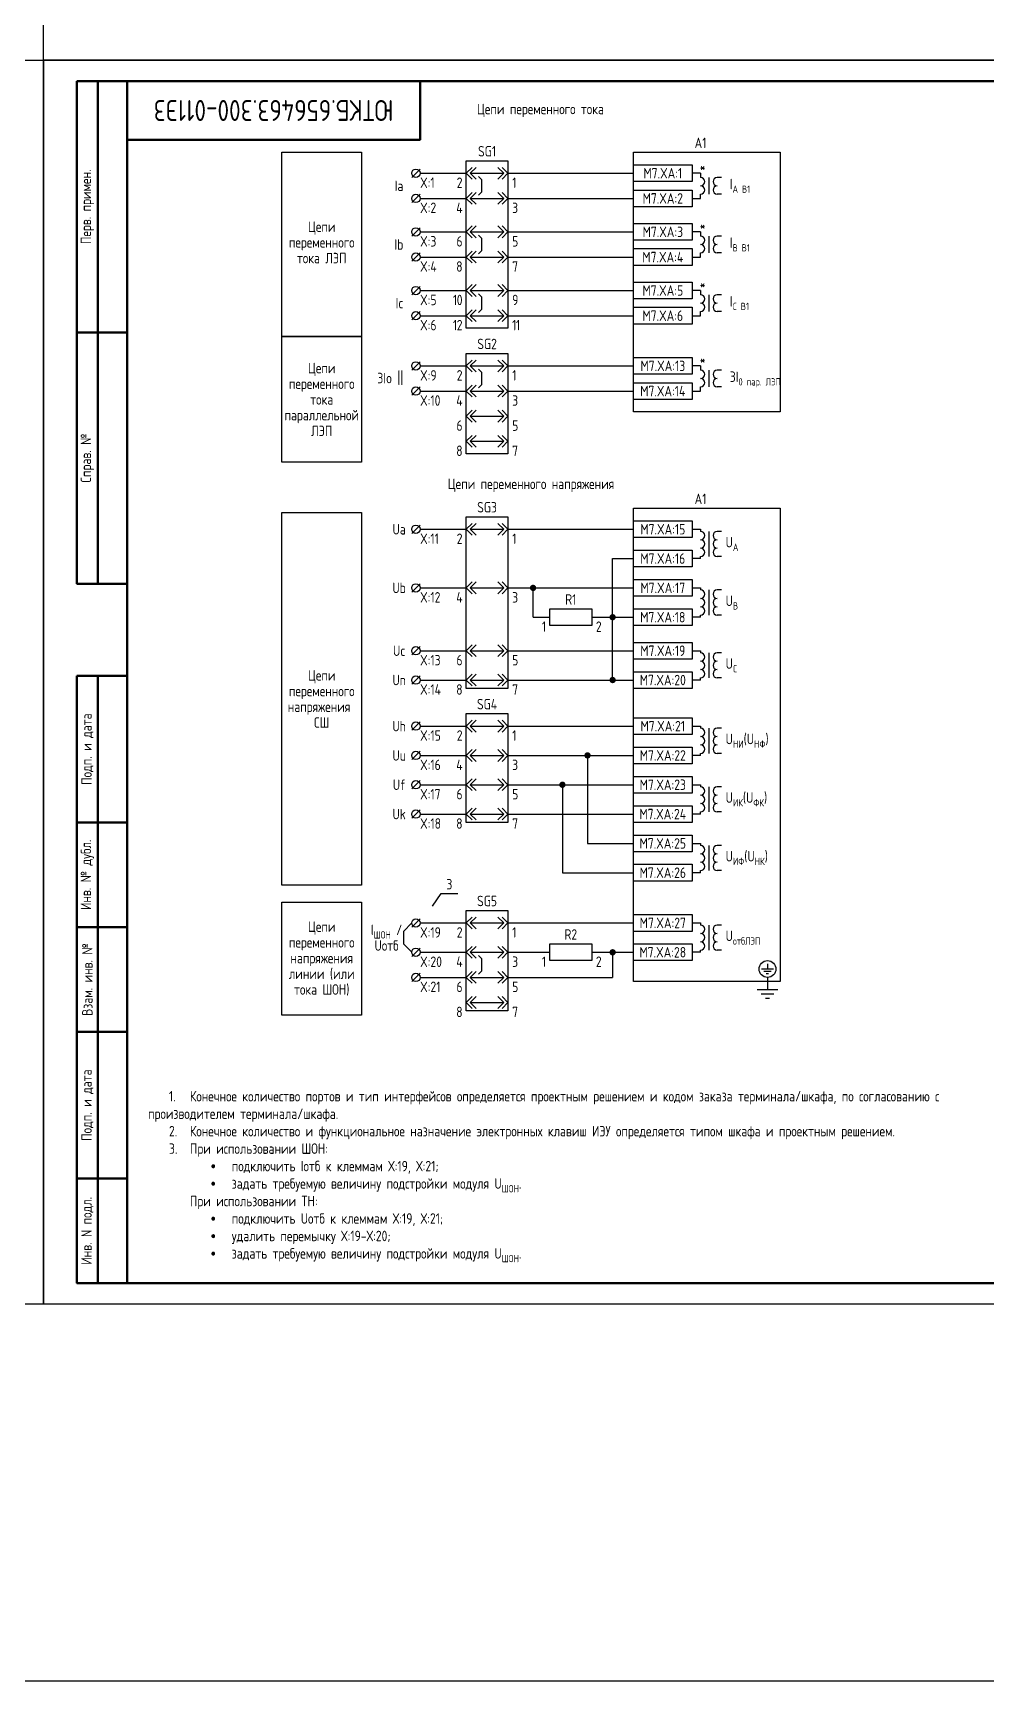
# Model space of a CAD drawing. Header units: millimetres. Extents: x -863 to 2106, y -90 to 586.
# Drawn here: x -2.5 to 225.2, y -90 to 303.5 of the extents above; entities that cross this region are included whole.
import ezdxf

# ---------------------------------------------------------------- set-up
doc = ezdxf.new("R2010")
doc.units = ezdxf.units.MM
doc.styles.add('Gost_type_A', font='GOST_0.TTF')

# ---------------------------------------------------------------- blocks, each defined once
blk = doc.blocks.new('Штамп угловой верхний')
at = {"lineweight": 50}
blk.add_lwpolyline([(0, 0), (70, 0), (70, -14), (0, -14)], close=True, dxfattribs=at)
blk = doc.blocks.new('Формат_А3')
blk.add_lwpolyline([(-420, 297), (0, 297), (0, 0), (-420, 0)], close=True)
at = {"lineweight": 50}
blk.add_lwpolyline([(-400, 292), (-5, 292), (-5, 5), (-400, 5)], close=True, dxfattribs=at)
blk = doc.blocks.new('Штамп левый верхний')
at = {"lineweight": 50}
for points in [[(-12, 0), (-7, 0), (-7, -60), (-12, -60)], [(-7, 0), (0, 0), (0, -60), (-7, -60)], [(-12, -60), (-7, -60), (-7, -120), (-12, -120)], [(-7, -60), (0, -60), (0, -120), (-7, -120)]]:
    blk.add_lwpolyline(points, close=True, dxfattribs=at)
at = {"char_height": 2.5, "width": 60, "attachment_point": 5, "rotation": 90, "style": 'Gost_type_A'}
for s, insert in [('Перв. примен.', (-9.5, -30)), ('Справ. №', (-9.5, -90))]:
    blk.add_mtext(s, dxfattribs=dict(at, insert=insert))
blk = doc.blocks.new('Штамп левый нижний')
at = {"lineweight": 50}
for points in [[(-12, 145), (-7, 145), (-7, 110), (-12, 110)], [(-7, 145), (0, 145), (0, 110), (-7, 110)], [(-12, 110), (-7, 110), (-7, 85), (-12, 85)], [(-7, 110), (0, 110), (0, 85), (-7, 85)], [(-12, 85), (-7, 85), (-7, 60), (-12, 60)], [(-7, 85), (0, 85), (0, 60), (-7, 60)], [(-12, 60), (-7, 60), (-7, 25), (-12, 25)], [(-7, 60), (0, 60), (0, 25), (-7, 25)], [(-12, 25), (-7, 25), (-7, 0), (-12, 0)], [(-7, 25), (0, 25), (0, 0), (-7, 0)]]:
    blk.add_lwpolyline(points, close=True, dxfattribs=at)
at = {"char_height": 2.5, "attachment_point": 5, "rotation": 90, "style": 'Gost_type_A'}
for s, insert, width in [('Подп. и дата', (-9.5, 127.5), 35), ('Инв. № дубл.', (-9.5, 97.5), 25), ('Взам. инв. №', (-9.5, 72.5), 25), ('Подп. и дата', (-9.5, 42.5), 35), ('Инв. N подл.', (-9.5, 12.5), 25)]:
    blk.add_mtext(s, dxfattribs=dict(at, insert=insert, width=width))
blk = doc.blocks.new('Формат_А4')
blk.add_lwpolyline([(0, 297), (0, 0), (-210, 0), (-210, 297)], close=True)
at = {"lineweight": 50}
blk.add_lwpolyline([(-190, 292), (-5, 292), (-5, 5), (-190, 5)], close=True, dxfattribs=at)
blk = doc.blocks.new('БИ_разъем')
for p, q in [((0, 0), (1.41, 1.41)), ((0, 0), (1.41, 1.41)), ((0, 0), (1.41, -1.41)), ((0, 0), (1.41, -1.41)), ((1, 0), (2.41, 1.41)), ((1, 0), (2.41, -1.41)), ((1, 0), (9, 0)), ((9, 0), (7.59, 1.41)), ((9, 0), (7.59, -1.41)), ((10, 0), (8.59, 1.41)), ((10, 0), (8.59, 1.41)), ((10, 0), (8.59, -1.41)), ((10, 0), (8.59, -1.41))]:
    blk.add_line(p, q)
blk = doc.blocks.new('БИ_перемычка')
for p, q in [((2.97, -0.79), (3.67, -1.5)), ((3.67, -1.5), (3.67, -4.5)), ((2.97, -5.21), (3.67, -4.5))]:
    blk.add_line(p, q)
blk = doc.blocks.new('POINT')
at = {"const_width": 0.75}
blk.add_lwpolyline([(-0.375, 0, 1), (0.375, 0, 1)], format="xyb", close=True, dxfattribs=at)

msp = doc.modelspace()

# ---------------------------------------------------------------- linework, layer by layer
for p, q in [((90, 271), (88, 269)), ((90, 270), (101, 270)), ((111, 270), (141, 270)), ((157, 270), (155, 270)), ((90, 265), (88, 263)), ((90, 264), (100.83, 264)), ((111, 264), (141, 264)), ((155, 264), (157, 264)), ((90, 257), (88, 255)), ((90, 256), (100.83, 256)), ((111, 256), (141, 256)), ((157, 256), (155, 256)), ((90, 251), (88, 249)), ((90, 250), (100.83, 250)), ((111, 250), (141, 250)), ((155, 250), (157, 250)), ((90, 243), (88, 241)), ((90, 242), (100.83, 242)), ((111, 242), (141, 242)), ((157, 242), (155, 242)), ((90, 237), (88, 235)), ((90, 236), (100.83, 236)), ((111, 236), (141, 236)), ((155, 236), (157, 236)), ((90, 225), (88, 223)), ((90, 224), (101, 224)), ((111, 224), (141, 224)), ((157, 224), (155, 224)), ((90, 219), (88, 217)), ((90, 218), (100.83, 218)), ((111, 218), (141, 218)), ((155, 218), (157, 218)), ((90, 186), (88, 184)), ((90, 185), (101, 185)), ((111, 185), (141, 185)), ((136, 149), (136, 178)), ((136, 178), (141, 178)), ((90, 172), (88, 170)), ((90, 171), (101, 171)), ((111, 171), (141, 171)), ((117, 164), (117, 171)), ((117, 164), (121, 164)), ((131, 164), (141, 164)), ((90, 157), (88, 155)), ((90, 156), (101, 156)), ((111, 156), (141, 156)), ((90, 150), (88, 148)), ((90, 149), (101, 149)), ((111, 149), (141, 149)), ((90, 139), (88, 137)), ((90, 138), (101, 138)), ((111, 138), (141, 138)), ((90, 132), (88, 130)), ((90, 131), (101, 131)), ((111, 131), (141, 131)), ((130, 131), (130, 110)), ((90, 125), (88, 123)), ((90, 124), (101, 124)), ((111, 124), (141, 124)), ((124, 124), (124, 103)), ((90, 118), (88, 116)), ((90, 117), (101, 117)), ((111, 117), (141, 117)), ((130, 110), (141, 110)), ((124, 103), (141, 103)), ((93, 95), (95, 98)), ((95, 98), (99, 98)), ((88, 91), (86, 89)), ((90, 92), (88, 90)), ((90, 91), (101, 91)), ((111, 91), (141, 91)), ((86, 89), (86, 86)), ((86, 86), (88, 84)), ((90, 85), (88, 83)), ((90, 84), (101, 84)), ((111, 84), (121, 84)), ((131, 84), (141, 84)), ((136, 84), (136, 78)), ((90, 79), (88, 77)), ((90, 78), (101, 78)), ((111, 78), (136, 78))]:
    msp.add_line(p, q)
at = {"ltscale": 4}
for p, q in [((157, 270), (157, 269)), ((157, 269.5), (157, 269)), ((159, 269), (159, 265)), ((159, 269), (159, 265)), ((162, 269), (161, 269)), ((162, 269), (161, 269)), ((157, 264), (157, 265)), ((162, 265), (161, 265)), ((162, 265), (161, 265)), ((157, 256), (157, 255)), ((157, 255.5), (157, 255)), ((159, 255), (159, 251)), ((159, 255), (159, 251)), ((162, 255), (161, 255)), ((162, 255), (161, 255)), ((157, 250), (157, 251)), ((162, 251), (161, 251)), ((162, 251), (161, 251)), ((157, 242), (157, 241)), ((157, 241.5), (157, 241)), ((159, 241), (159, 237)), ((159, 241), (159, 237)), ((162, 241), (161, 241)), ((162, 241), (161, 241)), ((157, 236), (157, 237)), ((162, 237), (161, 237)), ((162, 237), (161, 237)), ((157, 224), (157, 223)), ((157, 223.5), (157, 223)), ((159, 223), (159, 219)), ((159, 223), (159, 219)), ((162, 223), (161, 223)), ((162, 223), (161, 223)), ((157, 218), (157, 219)), ((162, 219), (161, 219)), ((162, 219), (161, 219)), ((155, 185), (157, 185)), ((157, 185), (157, 184.5)), ((157, 185), (157, 184.5)), ((159, 184.5), (159, 180.5)), ((159, 182.5), (159, 178.5)), ((162, 184.5), (161, 184.5)), ((157, 178), (155, 178)), ((157, 178), (157, 178.5)), ((162, 178.5), (161, 178.5)), ((155, 171), (157, 171)), ((157, 171), (157, 170.5)), ((157, 171), (157, 170.5)), ((159, 170.5), (159, 166.5)), ((162, 170.5), (161, 170.5)), ((159, 168.5), (159, 164.5)), ((157, 164), (155, 164)), ((157, 164), (157, 164.5)), ((162, 164.5), (161, 164.5)), ((155, 156), (157, 156)), ((157, 156), (157, 155.5)), ((157, 156), (157, 155.5)), ((159, 155.5), (159, 151.5)), ((159, 153.5), (159, 149.5)), ((162, 155.5), (161, 155.5)), ((157, 149), (155, 149)), ((157, 149), (157, 149.5)), ((162, 149.5), (161, 149.5)), ((155, 138), (157, 138)), ((157, 138), (157, 137.5)), ((157, 138), (157, 137.5)), ((159, 137.5), (159, 133.5)), ((159, 135.5), (159, 131.5)), ((162, 137.5), (161, 137.5)), ((157, 131), (155, 131)), ((157, 131), (157, 131.5)), ((162, 131.5), (161, 131.5)), ((155, 124), (157, 124)), ((157, 124), (157, 123.5)), ((157, 124), (157, 123.5)), ((159, 123.5), (159, 119.5)), ((162, 123.5), (161, 123.5)), ((159, 121.5), (159, 117.5)), ((157, 117), (155, 117)), ((157, 117), (157, 117.5)), ((162, 117.5), (161, 117.5)), ((155, 110), (157, 110)), ((157, 110), (157, 109.5)), ((157, 110), (157, 109.5)), ((159, 109.5), (159, 105.5)), ((159, 107.5), (159, 103.5)), ((162, 109.5), (161, 109.5)), ((157, 103), (155, 103)), ((157, 103), (157, 103.5)), ((162, 103.5), (161, 103.5)), ((155, 91), (157, 91)), ((157, 91), (157, 90.5)), ((157, 91), (157, 90.5)), ((159, 90.5), (159, 86.5)), ((159, 88.5), (159, 84.5)), ((162, 90.5), (161, 90.5)), ((157, 84), (155, 84)), ((157, 84), (157, 84.5)), ((162, 84.5), (161, 84.5))]:
    msp.add_line(p, q, dxfattribs=at)
at = {"ltscale": 4.32}
for p, q in [((174.42, 80), (171.58, 80)), ((173.85, 79.43), (172.15, 79.43)), ((173.28, 78.86), (172.72, 78.86)), ((173, 81.28), (173, 80)), ((175.5, 75), (170.5, 75)), ((173, 78), (173, 75)), ((174.5, 74), (171.5, 74)), ((173.5, 73), (172.5, 73))]:
    msp.add_line(p, q, dxfattribs=at)
for points in [[(-863, 586), (2106, 586), (2106, -90), (-863, -90)], [(0, 513), (801, 513), (801, 297), (0, 297)], [(76, 231), (57, 231), (57, 275), (76, 275)], [(101, 273), (111, 273), (111, 233), (101, 233)], [(141, 275), (176, 275), (176, 213), (141, 213)], [(141, 272), (155, 272), (155, 268), (141, 268)], [(141, 266), (155, 266), (155, 262), (141, 262)], [(141, 258), (155, 258), (155, 254), (141, 254)], [(141, 252), (155, 252), (155, 248), (141, 248)], [(141, 244), (155, 244), (155, 240), (141, 240)], [(141, 238), (155, 238), (155, 234), (141, 234)], [(76, 201), (57, 201), (57, 231), (76, 231)], [(101, 227), (111, 227), (111, 203), (101, 203)], [(141, 226), (155, 226), (155, 222), (141, 222)], [(141, 220), (155, 220), (155, 216), (141, 216)], [(76, 100), (57, 100), (57, 189), (76, 189)], [(141, 190), (176, 190), (176, 77), (141, 77)], [(101, 188), (111, 188), (111, 147), (101, 147)], [(141, 187), (155, 187), (155, 183), (141, 183)], [(141, 180), (155, 180), (155, 176), (141, 176)], [(141, 173), (155, 173), (155, 169), (141, 169)], [(121, 166), (131, 166), (131, 162), (121, 162)], [(141, 166), (155, 166), (155, 162), (141, 162)], [(141, 158), (155, 158), (155, 154), (141, 154)], [(141, 151), (155, 151), (155, 147), (141, 147)], [(101, 141), (111, 141), (111, 115), (101, 115)], [(141, 140), (155, 140), (155, 136), (141, 136)], [(141, 133), (155, 133), (155, 129), (141, 129)], [(141, 126), (155, 126), (155, 122), (141, 122)], [(141, 119), (155, 119), (155, 115), (141, 115)], [(141, 112), (155, 112), (155, 108), (141, 108)], [(141, 105), (155, 105), (155, 101), (141, 101)], [(76, 69), (57, 69), (57, 96), (76, 96)], [(101, 94), (111, 94), (111, 70), (101, 70)], [(141, 93), (155, 93), (155, 89), (141, 89)], [(121, 86), (131, 86), (131, 82), (121, 82)], [(141, 86), (155, 86), (155, 82), (141, 82)]]:
    msp.add_lwpolyline(points, close=True)
for centre, radius in [((89, 270), 1), ((89, 264), 1), ((89, 256), 1), ((89, 250), 1), ((89, 242), 1), ((89, 236), 1), ((89, 224), 1), ((89, 218), 1), ((89, 185), 1), ((89, 171), 1), ((89, 156), 1), ((89, 149), 1), ((89, 138), 1), ((89, 131), 1), ((89, 124), 1), ((89, 117), 1), ((89, 91), 1), ((89, 84), 1), ((89, 78), 1), ((173, 80), 2)]:
    msp.add_circle(centre, radius)
at = {"ltscale": 4}
for centre, start, end in [((157, 268), 270, 90), ((157, 268), 270, 90), ((161, 268), 90, 270), ((161, 268), 90, 270), ((157, 266), 270, 90), ((157, 266), 270, 90), ((161, 266), 90, 270), ((161, 266), 90, 270), ((157, 254), 270, 90), ((157, 254), 270, 90), ((157, 252), 270, 90), ((157, 252), 270, 90), ((161, 254), 90, 270), ((161, 254), 90, 270), ((161, 252), 90, 270), ((161, 252), 90, 270), ((157, 240), 270, 90), ((157, 240), 270, 90), ((161, 240), 90, 270), ((161, 240), 90, 270), ((157, 238), 270, 90), ((157, 238), 270, 90), ((161, 238), 90, 270), ((161, 238), 90, 270), ((157, 222), 270, 90), ((157, 222), 270, 90), ((157, 220), 270, 90), ((157, 220), 270, 90), ((161, 222), 90, 270), ((161, 222), 90, 270), ((161, 220), 90, 270), ((161, 220), 90, 270), ((157, 183.5), 270, 90), ((157, 181.5), 270, 90), ((161, 183.5), 90, 270), ((161, 183.5), 90, 270), ((161, 181.5), 90, 270), ((161, 181.5), 90, 270), ((157, 179.5), 270, 90), ((161, 179.5), 90, 270), ((157, 169.5), 270, 90), ((161, 169.5), 90, 270), ((161, 169.5), 90, 270), ((157, 167.5), 270, 90), ((157, 165.5), 270, 90), ((161, 167.5), 90, 270), ((161, 167.5), 90, 270), ((161, 165.5), 90, 270), ((157, 154.5), 270, 90), ((157, 152.5), 270, 90), ((161, 154.5), 90, 270), ((161, 154.5), 90, 270), ((161, 152.5), 90, 270), ((161, 152.5), 90, 270), ((157, 150.5), 270, 90), ((161, 150.5), 90, 270), ((157, 136.5), 270, 90), ((157, 134.5), 270, 90), ((161, 136.5), 90, 270), ((161, 136.5), 90, 270), ((161, 134.5), 90, 270), ((161, 134.5), 90, 270), ((157, 132.5), 270, 90), ((161, 132.5), 90, 270), ((157, 122.5), 270, 90), ((161, 122.5), 90, 270), ((161, 122.5), 90, 270), ((157, 120.5), 270, 90), ((157, 118.5), 270, 90), ((161, 120.5), 90, 270), ((161, 120.5), 90, 270), ((161, 118.5), 90, 270), ((157, 108.5), 270, 90), ((157, 106.5), 270, 90), ((161, 108.5), 90, 270), ((161, 108.5), 90, 270), ((161, 106.5), 90, 270), ((161, 106.5), 90, 270), ((157, 104.5), 270, 90), ((161, 104.5), 90, 270), ((157, 89.5), 270, 90), ((157, 87.5), 270, 90), ((161, 89.5), 90, 270), ((161, 89.5), 90, 270), ((161, 87.5), 90, 270), ((161, 87.5), 90, 270), ((157, 85.5), 270, 90), ((161, 85.5), 90, 270)]:
    msp.add_arc(centre, 1, start, end, dxfattribs=at)

# ---------------------------------------------------------------- block references
at = {"color": 1}
for name, p in [('Формат_А4', (0, 0)), ('Формат_А3', (420, 0)), ('Штамп левый верхний', (20, 292)), ('Штамп левый нижний', (20, 5))]:
    msp.add_blockref(name, p, dxfattribs=at)
for name, p in [('Штамп угловой верхний', (20, 292)), ('БИ_разъем', (101, 270)), ('БИ_перемычка', (101, 270)), ('БИ_разъем', (101, 264)), ('БИ_разъем', (101, 256)), ('БИ_перемычка', (101, 256)), ('БИ_разъем', (101, 250)), ('БИ_разъем', (101, 242)), ('БИ_перемычка', (101, 242)), ('БИ_разъем', (101, 236)), ('БИ_разъем', (101, 224)), ('БИ_перемычка', (101, 224)), ('БИ_разъем', (101, 218)), ('БИ_разъем', (101, 212)), ('БИ_разъем', (101, 206)), ('БИ_разъем', (101, 185)), ('БИ_разъем', (101, 171)), ('POINT', (117, 171)), ('POINT', (136, 164)), ('БИ_разъем', (101, 156)), ('БИ_разъем', (101, 149)), ('POINT', (136, 149)), ('БИ_разъем', (101, 138)), ('БИ_разъем', (101, 131)), ('POINT', (130, 131)), ('БИ_разъем', (101, 124)), ('POINT', (124, 124)), ('БИ_разъем', (101, 117)), ('БИ_разъем', (101, 91)), ('БИ_разъем', (101, 84)), ('БИ_перемычка', (101, 84)), ('POINT', (136, 84)), ('БИ_разъем', (101, 78)), ('БИ_разъем', (101, 72))]:
    msp.add_blockref(name, p)

# ---------------------------------------------------------------- texts
at = {"insert": (55, 285), "char_height": 5, "width": 70, "attachment_point": 5, "rotation": 180, "style": 'Gost_type_A'}
msp.add_mtext('ЮТКБ.656463.300-011Э3', dxfattribs=at)
at = {"char_height": 2.5, "line_spacing_factor": 0.9, "style": 'Gost_type_A'}
for s, insert, width, attachment_point in [('Цепи переменного тока', (118.75, 285), 197.5, 5), ('SG1', (106, 274), 10, 8), ('A1', (157, 276), 32, 8), ('Ia', (86, 267), 6, 6), ('X:1', (90, 269), 10, 1), ('{\\T0.9;2}', (100, 269), 5, 3), ('{\\T0.9;1}', (112, 269), 5, 1), ('X:2', (90, 263), 10, 1), ('{\\T0.9;4}', (100, 263), 5, 3), ('{\\T0.9;3}', (112, 263), 5, 1), ('Цепи переменного тока ЛЭП', (66.5, 253.5), 19, 5), ('Ib', (86, 253), 6, 6), ('X:3', (90, 255), 10, 1), ('{\\T0.9;6}', (100, 255), 5, 3), ('{\\T0.9;5}', (112, 255), 5, 1), ('X:4', (90, 249), 10, 1), ('{\\T0.9;8}', (100, 249), 5, 3), ('{\\T0.9;7}', (112, 249), 5, 1), ('Ic', (86, 239), 6, 6), ('X:5', (90, 241), 10, 1), ('{\\T0.9;10}', (100, 241), 5, 3), ('{\\T0.9;9}', (112, 241), 5, 1), ('X:6', (90, 235), 10, 1), ('{\\T0.9;12}', (100, 235), 5, 3), ('{\\T0.9;11}', (112, 235), 5, 1), ('SG2', (106, 228), 10, 8), ('Цепи переменного тока параллельной ЛЭП', (66.5, 216), 19, 5), ('3Io {\\H1.08333x;||}', (86, 221), 8, 6), ('X:9', (90, 223), 10, 1), ('{\\T0.9;2}', (100, 223), 5, 3), ('{\\T0.9;1}', (112, 223), 5, 1), ('X:10', (90, 217), 10, 1), ('{\\T0.9;4}', (100, 217), 5, 3), ('{\\T0.9;3}', (112, 217), 5, 1), ('{\\T0.9;6}', (100, 211), 5, 3), ('{\\T0.9;5}', (112, 211), 5, 1), ('{\\T0.9;8}', (100, 205), 5, 3), ('{\\T0.9;7}', (112, 205), 5, 1), ('Цепи переменного напряжения', (116.5, 195.5), 119, 5), ('A1', (157, 191), 32, 8), ('SG3', (106, 189), 10, 8), ('Ua', (85, 185), 6, 5), ('X:11', (90, 184), 8, 1), ('{\\T0.9;2}', (100, 184), 5, 3), ('{\\T0.9;1}', (112, 184), 5, 1), ('Ub', (85, 171), 6, 5), ('X:12', (90, 170), 8, 1), ('{\\T0.9;4}', (100, 170), 5, 3), ('{\\T0.9;3}', (112, 170), 5, 1), ('R1', (126, 167), 10, 8), ('{\\T0.9;1}', (120, 163), 5, 3), ('{\\T0.9;2}', (132, 163), 5, 1), ('Uc', (85, 156), 6, 5), ('X:13', (90, 155), 8, 1), ('{\\T0.9;6}', (100, 155), 5, 3), ('{\\T0.9;5}', (112, 155), 5, 1), ('Цепи переменного напряжения  СШ', (66.5, 144.5), 19, 5), ('Un', (85, 149), 6, 5), ('X:14', (90, 148), 8, 1), ('{\\T0.9;8}', (100, 148), 5, 3), ('{\\T0.9;7}', (112, 148), 5, 1), ('SG4', (106, 142), 10, 8), ('Uh', (85, 138), 6, 5), ('X:15', (90, 137), 8, 1), ('{\\T0.9;2}', (100, 137), 5, 3), ('{\\T0.9;1}', (112, 137), 5, 1), ('Uu', (85, 131), 6, 5), ('X:16', (90, 130), 8, 1), ('{\\T0.9;4}', (100, 130), 5, 3), ('{\\T0.9;3}', (112, 130), 5, 1), ('Uf', (85, 124), 6, 5), ('X:17', (90, 123), 8, 1), ('{\\T0.9;6}', (100, 123), 5, 3), ('{\\T0.9;5}', (112, 123), 5, 1), ('Uk', (85, 117), 6, 5), ('X:18', (90, 116), 8, 1), ('{\\T0.9;8}', (100, 116), 5, 3), ('{\\T0.9;7}', (112, 116), 5, 1), ('3', (97, 99), 4, 8), ('SG5', (106, 95), 10, 8), ('Цепи переменного напряжения линии (или тока ШОН)', (66.5, 82.5), 19, 5), ('\\A1;I{\\H0.7x;\\S^ ШОН;} / \\PUотб', (82, 87.5), 12, 5), ('X:19', (90, 90), 8, 1), ('{\\T0.9;2}', (100, 90), 5, 3), ('{\\T0.9;1}', (112, 90), 5, 1), ('R2', (126, 87), 10, 8), ('X:20', (90, 83), 8, 1), ('{\\T0.9;4}', (100, 83), 5, 3), ('{\\T0.9;3}', (112, 83), 5, 1), ('{\\T0.9;1}', (120, 83), 5, 3), ('{\\T0.9;2}', (132, 83), 5, 1), ('X:21', (90, 77), 8, 1), ('{\\T0.9;6}', (100, 77), 5, 3), ('{\\T0.9;5}', (112, 77), 5, 1), ('{\\T0.9;8}', (100, 71), 5, 3), ('{\\T0.9;7}', (112, 71), 5, 1)]:
    msp.add_mtext(s, dxfattribs=dict(at, insert=insert, width=width, attachment_point=attachment_point))
at = {"char_height": 2.5, "style": 'Gost_type_A'}
for s, insert, width, attachment_point in [('*', (157.5, 271.5), 3, 5), ('M7.XA:1', (148, 270), 14, 5), ('\\A1;I{\\H0.7x;\\S^ A B1;}', (164, 267), 8, 4), ('M7.XA:2', (147.99, 264), 14.018, 5), ('M7.XA:3', (148, 256), 14, 5), ('*', (157.5, 257.5), 3, 5), ('\\A1;I{\\H0.7x;\\S^ B B1;}', (164, 253), 8, 4), ('M7.XA:4', (147.99, 249.99), 14.018, 5), ('M7.XA:5', (148, 242), 14, 5), ('*', (157.5, 243.5), 3, 5), ('\\A1;I{\\H0.7x;\\S^ C B1;}', (164, 239), 8, 4), ('M7.XA:6', (147.99, 235.99), 14.018, 5), ('M7.XA:13', (148, 224.01), 14, 5), ('*', (157.5, 225.5), 3, 5), ('\\A1;3I{\\H0.7x;\\S^ 0 пар. ЛЭП;}', (164, 221), 14.005, 4), ('M7.XA:14', (147.99, 218), 14.018, 5), ('M7.XA:15', (148, 185), 14, 5), ('\\A1;U{\\H0.7x;\\S^ A;}', (163, 181.5), 12, 4), ('M7.XA:16', (147.99, 178), 14.018, 5), ('M7.XA:17', (147.99, 171), 14.018, 5), ('\\A1;U{\\H0.7x;\\S^ B;}', (163, 167.5), 12, 4), ('M7.XA:18', (147.99, 164), 14.018, 5), ('M7.XA:19', (147.99, 156), 14.018, 5), ('\\A1;U{\\H0.7x;\\S^ C;}', (163, 152.5), 12, 4), ('M7.XA:20', (147.99, 149), 14.018, 5), ('M7.XA:21', (147.99, 138), 14.018, 5), ('\\A1;U{\\H0.7x;\\S^ НИ;}(U{\\H0.7x;\\S^ НФ;})', (163, 134.5), 12, 4), ('M7.XA:22', (147.99, 131), 14.018, 5), ('M7.XA:23', (147.99, 124), 14.018, 5), ('\\A1;U{\\H0.7x;\\S^ ИК;}(U{\\H0.7x;\\S^ ФК;})', (163, 120.5), 12, 4), ('M7.XA:24', (147.99, 117), 14.018, 5), ('M7.XA:25', (147.99, 110), 14.018, 5), ('\\A1;U{\\H0.7x;\\S^ ИФ;}(U{\\H0.7x;\\S^ НК;})', (163, 106.5), 12, 4), ('M7.XA:26', (147.99, 103), 14.018, 5), ('M7.XA:27', (147.99, 91), 14.018, 5), ('\\A1;U{\\H0.7x;\\S^ отбЛЭП;}', (163, 87.5), 12, 4), ('M7.XA:28', (147.99, 84), 14.018, 5), ('\\A1;\\P\\P\\pxi2,t4;1.^IКонечное количество портов и тип интерфейсов определяется проектным решением и кодом заказа терминала/шкафа, по согласованию с производителем терминала/шкафа.\\P2.^IКонечное количество и функциональное назначение электронных клавиш ИЭУ определяется типом шкафа и проектным решением.\\P3.^IПри использовании ШОН:\\P\\pi6,t4,5,8;{\\fSymbol|b0|i0|c2|p18;·^I}подключить Iотб к клеммам Х:19, Х:21;\\P{\\fSymbol|b0|i0|c2|p18;·^I}задать требуемую величину подстройки модуля U{\\H0.7x;\\S^ ШОН;}.\\P\\pi4,t4;При использовании ТН:\\P\\pi6,t4,5,8;{\\fSymbol|b0|i0|c2|p18;·^I}подключить Uотб к клеммам Х:19, Х:21;\\P{\\fSymbol|b0|i0|c2|p18;·^I}удалить перемычку Х:19-Х:20;\\P{\\fSymbol|b0|i0|c2|p18;·^I}задать требуемую величину подстройки модуля U{\\H0.7x;\\S^ ШОН;}.', (25, 10), 183, 7)]:
    msp.add_mtext(s, dxfattribs=dict(at, insert=insert, width=width, attachment_point=attachment_point))

doc.saveas('drawing.dxf')
